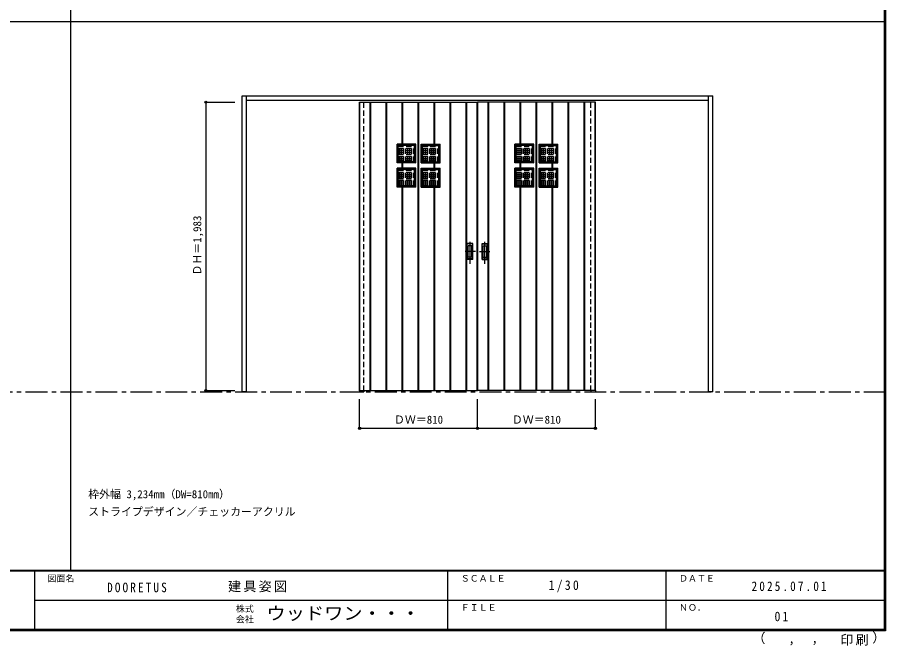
# Model space of a CAD drawing. Units: millimetres, scale not verified. Extents: x -6000 to 5700, y -4307 to 4260.
# Drawn here: x -267 to 5700, y -4307 to 12 of the extents above; entities that cross this region are included whole.
import ezdxf
from ezdxf.enums import TextEntityAlignment as Align

# ---------------------------------------------------------------- set-up
doc = ezdxf.new("R2010")
doc.units = ezdxf.units.MM
doc.header["$LTSCALE"] = 30
doc.header["$PDMODE"] = 32
doc.header["$PDSIZE"] = 15
doc.linetypes.add('CHAIN1', pattern=[8, 5, -1, 1, -1])
doc.linetypes.add('DASHED1', pattern=[1.8, 1.2, -0.6])
for name, color, linetype in [('0-1_通り芯', 7, 'CHAIN1'), ('0-2_扉', 7, 'Continuous'), ('0-3_仕上げ', 3, 'Continuous'), ('0-4_枠', 3, 'Continuous'), ('0-6_引手', 7, 'Continuous'), ('0-A_文字', 7, 'Continuous'), ('0-B_寸法', 7, 'Continuous'), ('0-C_ハッチ', 4, 'Continuous'), ('F-1_枠', 6, 'Continuous'), ('F-A_文字', 7, 'Continuous')]:
    doc.layers.add(name, color=color, linetype=linetype)
doc.styles.add('ＭＳ ゴシック', font='')
doc.styles.get('ＭＳ ゴシック').set_extended_font_data('MS Gothic')

msp = doc.modelspace()

# ---------------------------------------------------------------- linework, layer by layer
at = {"layer": '0-1_通り芯'}
msp.add_line((-5490, -2562.5), (5690, -2562.5), dxfattribs=at)
at = {"layer": '0-2_扉', "color": 4, "linetype": 'DASHED1'}
for p, q in [((2085, -2554.5), (2085, -557.5)), ((2115, -2554.5), (2115, -557.5)), ((3675, -2554.5), (3675, -557.5)), ((3705, -2554.5), (3705, -557.5))]:
    msp.add_line(p, q, dxfattribs=at)
at = {"layer": '0-2_扉', "color": 3}
for p, q in [((2085, -571), (2895, -571)), ((2085, -2554), (2085, -571)), ((3705, -571), (2895, -571)), ((3705, -2554), (3705, -571)), ((2085, -2554), (2895, -2554)), ((2085, -2554), (2085, -2562.5)), ((2085, -2562.5), (2115, -2562.5)), ((2115, -2554), (2115, -2562.5)), ((3675, -2554), (3675, -2562.5)), ((3675, -2562.5), (3705, -2562.5)), ((3705, -2554), (3705, -2562.5))]:
    msp.add_line(p, q, dxfattribs=at)
msp.add_lwpolyline([(3705, -2554), (2895, -2554), (2895, -571)], dxfattribs=at)
at = {"layer": '0-3_仕上げ'}
for p, q in [((2087, -2554), (2087, -571)), ((2158, -2554), (2158, -571)), ((2162, -2554), (2162, -571)), ((2268, -2554), (2268, -571)), ((2272, -2554), (2272, -571)), ((2378, -859), (2378, -571)), ((2382, -859), (2382, -571)), ((2488, -2554), (2488, -571)), ((2492, -2554), (2492, -571)), ((2598, -859), (2598, -571)), ((2602, -859), (2602, -571)), ((2708, -2554), (2708, -571)), ((2712, -2554), (2712, -571)), ((2818, -2554), (2818, -571)), ((2822, -2554), (2822, -571)), ((2893, -2554), (2893, -571)), ((2897, -2554), (2897, -571)), ((2968, -2554), (2968, -571)), ((2972, -2554), (2972, -571)), ((3078, -2554), (3078, -571)), ((3082, -2554), (3082, -571)), ((3188, -859), (3188, -571)), ((3192, -859), (3192, -571)), ((3298, -2554), (3298, -571)), ((3302, -2554), (3302, -571)), ((3408, -859), (3408, -571)), ((3412, -859), (3412, -571)), ((3518, -2554), (3518, -571)), ((3522, -2554), (3522, -571)), ((3628, -2554), (3628, -571)), ((3632, -2554), (3632, -571)), ((3703, -2554), (3703, -571)), ((2472, -859), (2342, -859)), ((2342, -989), (2342, -859)), ((2342, -859), (2351, -868)), ((2463, -868), (2351, -868)), ((2351, -980), (2351, -868)), ((2463, -868), (2472, -859)), ((2463, -980), (2463, -868)), ((2472, -989), (2472, -859)), ((2508, -859), (2638, -859)), ((2508, -989), (2508, -859)), ((2517, -868), (2508, -859)), ((2517, -868), (2629, -868)), ((2517, -980), (2517, -868)), ((2638, -859), (2629, -868)), ((2629, -980), (2629, -868)), ((2638, -989), (2638, -859)), ((3282, -859), (3152, -859)), ((3152, -989), (3152, -859)), ((3152, -859), (3161, -868)), ((3273, -868), (3161, -868)), ((3161, -980), (3161, -868)), ((3273, -868), (3282, -859)), ((3273, -980), (3273, -868)), ((3282, -989), (3282, -859)), ((3318, -859), (3448, -859)), ((3318, -989), (3318, -859)), ((3327, -868), (3318, -859)), ((3327, -868), (3439, -868)), ((3327, -980), (3327, -868)), ((3448, -859), (3439, -868)), ((3439, -980), (3439, -868)), ((3448, -989), (3448, -859)), ((2472, -989), (2342, -989)), ((2378, -1025), (2378, -989)), ((2382, -1025), (2382, -989)), ((2463, -980), (2472, -989)), ((2517, -980), (2508, -989)), ((2508, -989), (2638, -989)), ((2598, -1025), (2598, -989)), ((2602, -1025), (2602, -989)), ((3282, -989), (3152, -989)), ((3188, -1025), (3188, -989)), ((3192, -1025), (3192, -989)), ((3273, -980), (3282, -989)), ((3327, -980), (3318, -989)), ((3318, -989), (3448, -989)), ((3408, -1025), (3408, -989)), ((3412, -1025), (3412, -989)), ((2472, -1025), (2342, -1025)), ((2342, -1155), (2342, -1025)), ((2342, -1025), (2351, -1034)), ((2463, -1034), (2351, -1034)), ((2351, -1146), (2351, -1034)), ((2463, -1034), (2472, -1025)), ((2463, -1146), (2463, -1034)), ((2472, -1155), (2472, -1025)), ((2508, -1025), (2638, -1025)), ((2508, -1155), (2508, -1025)), ((2517, -1034), (2508, -1025)), ((2517, -1034), (2629, -1034)), ((2517, -1146), (2517, -1034)), ((2638, -1025), (2629, -1034)), ((2629, -1146), (2629, -1034)), ((2638, -1155), (2638, -1025)), ((3282, -1025), (3152, -1025)), ((3152, -1155), (3152, -1025)), ((3152, -1025), (3161, -1034)), ((3273, -1034), (3161, -1034)), ((3161, -1146), (3161, -1034)), ((3273, -1034), (3282, -1025)), ((3273, -1146), (3273, -1034)), ((3282, -1155), (3282, -1025)), ((3318, -1025), (3448, -1025)), ((3318, -1155), (3318, -1025)), ((3327, -1034), (3318, -1025)), ((3327, -1034), (3439, -1034)), ((3327, -1146), (3327, -1034)), ((3448, -1025), (3439, -1034)), ((3439, -1146), (3439, -1034)), ((3448, -1155), (3448, -1025)), ((2472, -1155), (2342, -1155)), ((2378, -2554), (2378, -1155)), ((2382, -2554), (2382, -1155)), ((2463, -1146), (2472, -1155)), ((2517, -1146), (2508, -1155)), ((2508, -1155), (2638, -1155)), ((2598, -2554), (2598, -1155)), ((2602, -2554), (2602, -1155)), ((3282, -1155), (3152, -1155)), ((3188, -2554), (3188, -1155)), ((3192, -2554), (3192, -1155)), ((3273, -1146), (3282, -1155)), ((3327, -1146), (3318, -1155)), ((3318, -1155), (3448, -1155)), ((3408, -2554), (3408, -1155)), ((3412, -2554), (3412, -1155))]:
    msp.add_line(p, q, dxfattribs=at)
at = {"layer": '0-3_仕上げ', "color": 7}
for p, q in [((2160, -2554), (2160, -571)), ((2270, -2554), (2270, -571)), ((2380, -859), (2380, -571)), ((2490, -2554), (2490, -571)), ((2600, -859), (2600, -571)), ((2710, -2554), (2710, -571)), ((2820, -2554), (2820, -571)), ((2970, -2554), (2970, -571)), ((3080, -2554), (3080, -571)), ((3190, -859), (3190, -571)), ((3300, -2554), (3300, -571)), ((3410, -859), (3410, -571)), ((3520, -2554), (3520, -571)), ((3630, -2554), (3630, -571)), ((2380, -1025), (2380, -989)), ((2600, -1025), (2600, -989)), ((3190, -1025), (3190, -989)), ((3410, -1025), (3410, -989)), ((2380, -2554), (2380, -1155)), ((2600, -2554), (2600, -1155)), ((3190, -2554), (3190, -1155)), ((3410, -2554), (3410, -1155))]:
    msp.add_line(p, q, dxfattribs=at)
at = {"layer": '0-3_仕上げ', "linetype": 'DASHED1'}
for p, q in [((2470, -861), (2344, -861)), ((2470, -987), (2470, -861)), ((2510, -861), (2636, -861)), ((2510, -987), (2510, -861)), ((3280, -861), (3154, -861)), ((3280, -987), (3280, -861)), ((3320, -861), (3446, -861)), ((3320, -987), (3320, -861)), ((2470, -1027), (2344, -1027)), ((2470, -1153), (2470, -1027)), ((2510, -1027), (2636, -1027)), ((2510, -1153), (2510, -1027)), ((3280, -1027), (3154, -1027)), ((3280, -1153), (3280, -1027)), ((3320, -1027), (3446, -1027)), ((3320, -1153), (3320, -1027))]:
    msp.add_line(p, q, dxfattribs=at)
for points in [[(2470, -987), (2344, -987), (2344, -861)], [(2510, -987), (2636, -987), (2636, -861)], [(3280, -987), (3154, -987), (3154, -861)], [(3320, -987), (3446, -987), (3446, -861)], [(2470, -1153), (2344, -1153), (2344, -1027)], [(2510, -1153), (2636, -1153), (2636, -1027)], [(3280, -1153), (3154, -1153), (3154, -1027)], [(3320, -1153), (3446, -1153), (3446, -1027)]]:
    msp.add_lwpolyline(points, dxfattribs=at)
at = {"layer": '0-3_仕上げ'}
for points in [[(2463, -980), (2351, -980), (2342, -989)], [(2517, -980), (2629, -980), (2638, -989)], [(3273, -980), (3161, -980), (3152, -989)], [(3327, -980), (3439, -980), (3448, -989)], [(2463, -1146), (2351, -1146), (2342, -1155)], [(2517, -1146), (2629, -1146), (2638, -1155)], [(3273, -1146), (3161, -1146), (3152, -1155)], [(3327, -1146), (3439, -1146), (3448, -1155)]]:
    msp.add_lwpolyline(points, dxfattribs=at)
at = {"layer": '0-4_枠'}
for p, q in [((1278, -2562.5), (1278, -527.5)), ((1278, -527.5), (4512, -527.5)), ((1308, -2562.5), (1308, -527.5)), ((4482, -2562.5), (4482, -527.5)), ((4512, -2562.5), (4512, -527.5)), ((1308, -557.5), (4482, -557.5)), ((1308, -2562.5), (1278, -2562.5)), ((4512, -2562.5), (4482, -2562.5))]:
    msp.add_line(p, q, dxfattribs=at)
at = {"layer": '0-6_引手'}
for p, q in [((2863, -1541.5), (2825, -1541.5)), ((2825, -1651.5), (2825, -1541.5)), ((2863, -1651.5), (2863, -1541.5)), ((2927, -1541.5), (2965, -1541.5)), ((2927, -1651.5), (2927, -1541.5)), ((2965, -1651.5), (2965, -1541.5)), ((2856.5, -1557.5), (2831.5, -1557.5)), ((2831.5, -1635.5), (2831.5, -1557.5)), ((2856.5, -1635.5), (2856.5, -1557.5)), ((2933.5, -1557.5), (2958.5, -1557.5)), ((2933.5, -1635.5), (2933.5, -1557.5)), ((2958.5, -1635.5), (2958.5, -1557.5)), ((2863, -1651.5), (2825, -1651.5)), ((2856.5, -1635.5), (2831.5, -1635.5)), ((2927, -1651.5), (2965, -1651.5)), ((2933.5, -1635.5), (2958.5, -1635.5))]:
    msp.add_line(p, q, dxfattribs=at)
at = {"layer": '0-6_引手', "linetype": 'DASHED1'}
for p, q in [((2828, -1647.5), (2828, -1545.5)), ((2962, -1647.5), (2962, -1545.5)), ((2860, -1647.5), (2828, -1647.5)), ((2930, -1647.5), (2962, -1647.5))]:
    msp.add_line(p, q, dxfattribs=at)
at = {"layer": '0-6_引手', "linetype": 'CHAIN1'}
for p, q in [((2844, -1681.73), (2844, -1510.88)), ((2946, -1681.73), (2946, -1510.88)), ((2882.07, -1596.5), (2809.56, -1596.5)), ((2907.93, -1596.5), (2980.43, -1596.5))]:
    msp.add_line(p, q, dxfattribs=at)
at = {"layer": '0-6_引手', "linetype": 'DASHED1'}
for points in [[(2860, -1647.5), (2860, -1545.5), (2828, -1545.5)], [(2930, -1647.5), (2930, -1545.5), (2962, -1545.5)]]:
    msp.add_lwpolyline(points, dxfattribs=at)
at = {"layer": '0-B_寸法', "color": 4}
for p, q in [((1028, -571), (1228, -571)), ((1028, -571), (1028, -2554)), ((1028, -2554), (1228, -2554)), ((2085, -2812.5), (2085, -2612.5)), ((2895, -2812.5), (2895, -2612.5)), ((3705, -2812.5), (3705, -2612.5)), ((2085, -2812.5), (3705, -2812.5))]:
    msp.add_line(p, q, dxfattribs=at)
at = {"layer": '0-B_寸法'}
for p in [(1028, -571), (1028, -2554), (2085, -2812.5), (2895, -2812.5), (3705, -2812.5)]:
    msp.add_point(p, dxfattribs=at)
at = {"layer": '0-C_ハッチ', "linetype": 'DASHED1'}
for p, q in [((2351, -874.5), (2463, -874.5)), ((2351, -875.5), (2463, -875.5)), ((2351, -888.5), (2463, -888.5)), ((2351, -889.5), (2463, -889.5)), ((2357.5, -980), (2357.5, -868)), ((2358.5, -980), (2358.5, -868)), ((2371.5, -980), (2371.5, -868)), ((2372.5, -980), (2372.5, -868)), ((2385.5, -980), (2385.5, -868)), ((2386.5, -980), (2386.5, -868)), ((2399.5, -980), (2399.5, -868)), ((2400.5, -980), (2400.5, -868)), ((2413.5, -980), (2413.5, -868)), ((2414.5, -980), (2414.5, -868)), ((2427.5, -980), (2427.5, -868)), ((2428.5, -980), (2428.5, -868)), ((2441.5, -980), (2441.5, -868)), ((2442.5, -980), (2442.5, -868)), ((2455.5, -980), (2455.5, -868)), ((2456.5, -980), (2456.5, -868)), ((2517, -874.5), (2629, -874.5)), ((2517, -875.5), (2629, -875.5)), ((2517, -888.5), (2629, -888.5)), ((2517, -889.5), (2629, -889.5)), ((2523.5, -980), (2523.5, -868)), ((2524.5, -980), (2524.5, -868)), ((2537.5, -980), (2537.5, -868)), ((2538.5, -980), (2538.5, -868)), ((2551.5, -980), (2551.5, -868)), ((2552.5, -980), (2552.5, -868)), ((2565.5, -980), (2565.5, -868)), ((2566.5, -980), (2566.5, -868)), ((2579.5, -980), (2579.5, -868)), ((2580.5, -980), (2580.5, -868)), ((2593.5, -980), (2593.5, -868)), ((2594.5, -980), (2594.5, -868)), ((2607.5, -980), (2607.5, -868)), ((2608.5, -980), (2608.5, -868)), ((2621.5, -980), (2621.5, -868)), ((2622.5, -980), (2622.5, -868)), ((3161, -874.5), (3273, -874.5)), ((3161, -875.5), (3273, -875.5)), ((3161, -888.5), (3273, -888.5)), ((3161, -889.5), (3273, -889.5)), ((3167.5, -980), (3167.5, -868)), ((3168.5, -980), (3168.5, -868)), ((3181.5, -980), (3181.5, -868)), ((3182.5, -980), (3182.5, -868)), ((3195.5, -980), (3195.5, -868)), ((3196.5, -980), (3196.5, -868)), ((3209.5, -980), (3209.5, -868)), ((3210.5, -980), (3210.5, -868)), ((3223.5, -980), (3223.5, -868)), ((3224.5, -980), (3224.5, -868)), ((3237.5, -980), (3237.5, -868)), ((3238.5, -980), (3238.5, -868)), ((3251.5, -980), (3251.5, -868)), ((3252.5, -980), (3252.5, -868)), ((3265.5, -980), (3265.5, -868)), ((3266.5, -980), (3266.5, -868)), ((3327, -874.5), (3439, -874.5)), ((3327, -875.5), (3439, -875.5)), ((3327, -888.5), (3439, -888.5)), ((3327, -889.5), (3439, -889.5)), ((3333.5, -980), (3333.5, -868)), ((3334.5, -980), (3334.5, -868)), ((3347.5, -980), (3347.5, -868)), ((3348.5, -980), (3348.5, -868)), ((3361.5, -980), (3361.5, -868)), ((3362.5, -980), (3362.5, -868)), ((3375.5, -980), (3375.5, -868)), ((3376.5, -980), (3376.5, -868)), ((3389.5, -980), (3389.5, -868)), ((3390.5, -980), (3390.5, -868)), ((3403.5, -980), (3403.5, -868)), ((3404.5, -980), (3404.5, -868)), ((3417.5, -980), (3417.5, -868)), ((3418.5, -980), (3418.5, -868)), ((3431.5, -980), (3431.5, -868)), ((3432.5, -980), (3432.5, -868)), ((2351, -902.5), (2463, -902.5)), ((2351, -903.5), (2463, -903.5)), ((2351, -916.5), (2463, -916.5)), ((2351, -917.5), (2463, -917.5)), ((2351, -930.5), (2463, -930.5)), ((2351, -931.5), (2463, -931.5)), ((2351, -944.5), (2463, -944.5)), ((2351, -945.5), (2463, -945.5)), ((2517, -902.5), (2629, -902.5)), ((2517, -903.5), (2629, -903.5)), ((2517, -916.5), (2629, -916.5)), ((2517, -917.5), (2629, -917.5)), ((2517, -930.5), (2629, -930.5)), ((2517, -931.5), (2629, -931.5)), ((2517, -944.5), (2629, -944.5)), ((2517, -945.5), (2629, -945.5)), ((3161, -902.5), (3273, -902.5)), ((3161, -903.5), (3273, -903.5)), ((3161, -916.5), (3273, -916.5)), ((3161, -917.5), (3273, -917.5)), ((3161, -930.5), (3273, -930.5)), ((3161, -931.5), (3273, -931.5)), ((3161, -944.5), (3273, -944.5)), ((3161, -945.5), (3273, -945.5)), ((3327, -902.5), (3439, -902.5)), ((3327, -903.5), (3439, -903.5)), ((3327, -916.5), (3439, -916.5)), ((3327, -917.5), (3439, -917.5)), ((3327, -930.5), (3439, -930.5)), ((3327, -931.5), (3439, -931.5)), ((3327, -944.5), (3439, -944.5)), ((3327, -945.5), (3439, -945.5)), ((2351, -958.5), (2463, -958.5)), ((2351, -959.5), (2463, -959.5)), ((2351, -972.5), (2463, -972.5)), ((2351, -973.5), (2463, -973.5)), ((2517, -958.5), (2629, -958.5)), ((2517, -959.5), (2629, -959.5)), ((2517, -972.5), (2629, -972.5)), ((2517, -973.5), (2629, -973.5)), ((3161, -958.5), (3273, -958.5)), ((3161, -959.5), (3273, -959.5)), ((3161, -972.5), (3273, -972.5)), ((3161, -973.5), (3273, -973.5)), ((3327, -958.5), (3439, -958.5)), ((3327, -959.5), (3439, -959.5)), ((3327, -972.5), (3439, -972.5)), ((3327, -973.5), (3439, -973.5)), ((2351, -1040.5), (2463, -1040.5)), ((2351, -1041.5), (2463, -1041.5)), ((2351, -1054.5), (2463, -1054.5)), ((2351, -1055.5), (2463, -1055.5)), ((2351, -1068.5), (2463, -1068.5)), ((2351, -1069.5), (2463, -1069.5)), ((2357.5, -1146), (2357.5, -1034)), ((2358.5, -1146), (2358.5, -1034)), ((2371.5, -1146), (2371.5, -1034)), ((2372.5, -1146), (2372.5, -1034)), ((2385.5, -1146), (2385.5, -1034)), ((2386.5, -1146), (2386.5, -1034)), ((2399.5, -1146), (2399.5, -1034)), ((2400.5, -1146), (2400.5, -1034)), ((2413.5, -1146), (2413.5, -1034)), ((2414.5, -1146), (2414.5, -1034)), ((2427.5, -1146), (2427.5, -1034)), ((2428.5, -1146), (2428.5, -1034)), ((2441.5, -1146), (2441.5, -1034)), ((2442.5, -1146), (2442.5, -1034)), ((2455.5, -1146), (2455.5, -1034)), ((2456.5, -1146), (2456.5, -1034)), ((2517, -1040.5), (2629, -1040.5)), ((2517, -1041.5), (2629, -1041.5)), ((2517, -1054.5), (2629, -1054.5)), ((2517, -1055.5), (2629, -1055.5)), ((2517, -1068.5), (2629, -1068.5)), ((2517, -1069.5), (2629, -1069.5)), ((2523.5, -1146), (2523.5, -1034)), ((2524.5, -1146), (2524.5, -1034)), ((2537.5, -1146), (2537.5, -1034)), ((2538.5, -1146), (2538.5, -1034)), ((2551.5, -1146), (2551.5, -1034)), ((2552.5, -1146), (2552.5, -1034)), ((2565.5, -1146), (2565.5, -1034)), ((2566.5, -1146), (2566.5, -1034)), ((2579.5, -1146), (2579.5, -1034)), ((2580.5, -1146), (2580.5, -1034)), ((2593.5, -1146), (2593.5, -1034)), ((2594.5, -1146), (2594.5, -1034)), ((2607.5, -1146), (2607.5, -1034)), ((2608.5, -1146), (2608.5, -1034)), ((2621.5, -1146), (2621.5, -1034)), ((2622.5, -1146), (2622.5, -1034)), ((3161, -1040.5), (3273, -1040.5)), ((3161, -1041.5), (3273, -1041.5)), ((3161, -1054.5), (3273, -1054.5)), ((3161, -1055.5), (3273, -1055.5)), ((3161, -1068.5), (3273, -1068.5)), ((3161, -1069.5), (3273, -1069.5)), ((3167.5, -1146), (3167.5, -1034)), ((3168.5, -1146), (3168.5, -1034)), ((3181.5, -1146), (3181.5, -1034)), ((3182.5, -1146), (3182.5, -1034)), ((3195.5, -1146), (3195.5, -1034)), ((3196.5, -1146), (3196.5, -1034)), ((3209.5, -1146), (3209.5, -1034)), ((3210.5, -1146), (3210.5, -1034)), ((3223.5, -1146), (3223.5, -1034)), ((3224.5, -1146), (3224.5, -1034)), ((3237.5, -1146), (3237.5, -1034)), ((3238.5, -1146), (3238.5, -1034)), ((3251.5, -1146), (3251.5, -1034)), ((3252.5, -1146), (3252.5, -1034)), ((3265.5, -1146), (3265.5, -1034)), ((3266.5, -1146), (3266.5, -1034)), ((3327, -1040.5), (3439, -1040.5)), ((3327, -1041.5), (3439, -1041.5)), ((3327, -1054.5), (3439, -1054.5)), ((3327, -1055.5), (3439, -1055.5)), ((3327, -1068.5), (3439, -1068.5)), ((3327, -1069.5), (3439, -1069.5)), ((3333.5, -1146), (3333.5, -1034)), ((3334.5, -1146), (3334.5, -1034)), ((3347.5, -1146), (3347.5, -1034)), ((3348.5, -1146), (3348.5, -1034)), ((3361.5, -1146), (3361.5, -1034)), ((3362.5, -1146), (3362.5, -1034)), ((3375.5, -1146), (3375.5, -1034)), ((3376.5, -1146), (3376.5, -1034)), ((3389.5, -1146), (3389.5, -1034)), ((3390.5, -1146), (3390.5, -1034)), ((3403.5, -1146), (3403.5, -1034)), ((3404.5, -1146), (3404.5, -1034)), ((3417.5, -1146), (3417.5, -1034)), ((3418.5, -1146), (3418.5, -1034)), ((3431.5, -1146), (3431.5, -1034)), ((3432.5, -1146), (3432.5, -1034)), ((2351, -1082.5), (2463, -1082.5)), ((2351, -1083.5), (2463, -1083.5)), ((2351, -1096.5), (2463, -1096.5)), ((2351, -1097.5), (2463, -1097.5)), ((2351, -1110.5), (2463, -1110.5)), ((2351, -1111.5), (2463, -1111.5)), ((2351, -1124.5), (2463, -1124.5)), ((2351, -1125.5), (2463, -1125.5)), ((2517, -1082.5), (2629, -1082.5)), ((2517, -1083.5), (2629, -1083.5)), ((2517, -1096.5), (2629, -1096.5)), ((2517, -1097.5), (2629, -1097.5)), ((2517, -1110.5), (2629, -1110.5)), ((2517, -1111.5), (2629, -1111.5)), ((2517, -1124.5), (2629, -1124.5)), ((2517, -1125.5), (2629, -1125.5)), ((3161, -1082.5), (3273, -1082.5)), ((3161, -1083.5), (3273, -1083.5)), ((3161, -1096.5), (3273, -1096.5)), ((3161, -1097.5), (3273, -1097.5)), ((3161, -1110.5), (3273, -1110.5)), ((3161, -1111.5), (3273, -1111.5)), ((3161, -1124.5), (3273, -1124.5)), ((3161, -1125.5), (3273, -1125.5)), ((3327, -1082.5), (3439, -1082.5)), ((3327, -1083.5), (3439, -1083.5)), ((3327, -1096.5), (3439, -1096.5)), ((3327, -1097.5), (3439, -1097.5)), ((3327, -1110.5), (3439, -1110.5)), ((3327, -1111.5), (3439, -1111.5)), ((3327, -1124.5), (3439, -1124.5)), ((3327, -1125.5), (3439, -1125.5)), ((2351, -1138.5), (2463, -1138.5)), ((2351, -1139.5), (2463, -1139.5)), ((2517, -1138.5), (2629, -1138.5)), ((2517, -1139.5), (2629, -1139.5)), ((3161, -1138.5), (3273, -1138.5)), ((3161, -1139.5), (3273, -1139.5)), ((3327, -1138.5), (3439, -1138.5)), ((3327, -1139.5), (3439, -1139.5))]:
    msp.add_line(p, q, dxfattribs=at)
at = {"layer": 'F-1_枠'}
for p, q in [((100, -3790), (100, 4175)), ((5690, 4175), (5690, -4205)), ((5695, 4175), (5695, -4205)), ((5700, 4175), (5700, -4205)), ((-6000, -15.5), (5700, -15.5)), ((5700, -3790), (-6000, -3790)), ((5700, -3795), (-6000, -3795)), ((-150, -3795), (-150, -4195)), ((2690, -3795), (2690, -4195)), ((4190, -3795), (4190, -4195)), ((-150, -3995), (5690, -3995.01)), ((5700, -4195), (-6000, -4195)), ((5700, -4200), (-6000, -4200)), ((5700, -4205), (-6000, -4205))]:
    msp.add_line(p, q, dxfattribs=at)

# ---------------------------------------------------------------- texts
at = {"layer": '0-A_文字', "style": 'ＭＳ ゴシック'}
for s, p in [('枠外幅 3,234mm（DW=810mm）', (220, -3310)), ('ストライプデザイン／チェッカーアクリル', (220, -3430))]:
    msp.add_text(s, height=54.99, dxfattribs=at).set_placement(p, align=Align.BOTTOM_LEFT)
at = {"layer": '0-B_寸法', "style": 'ＭＳ ゴシック'}
msp.add_text('ＤＨ＝1,983', height=54.99, rotation=90, dxfattribs=at).set_placement((1013, -1762.75), align=Align.BOTTOM_LEFT)
for p in [(2321.25, -2797.5), (3131.25, -2797.5)]:
    msp.add_text('ＤＷ＝810', height=54.99, dxfattribs=at).set_placement(p, align=Align.BOTTOM_LEFT)
at = {"layer": 'F-A_文字', "style": 'ＭＳ ゴシック'}
for s, height, p in [('図面名', 43.99, (-60, -3880)), ('ＳＣＡＬＥ', 43.99, (2780, -3880)), ('ＤＡＴＥ', 43.99, (4280, -3880)), ('株式', 43.99, (1235, -4089)), ('ＦＩＬＥ', 43.99, (2780, -4080)), ('ＮＯ．', 43.99, (4280, -4080)), ('会社', 43.99, (1235, -4161)), ('（', 65.98, (4784.03, -4308.31)), ('）', 65.98, (5608.4, -4304.13)), (',', 65.98, (5031.28, -4308.31)), (',', 65.98, (5190.2, -4305.53))]:
    msp.add_text(s, height=height, dxfattribs=at).set_placement(p, align=Align.BOTTOM_LEFT)
at = {"layer": 'F-A_文字', "style": 'ＭＳ ゴシック', "width": 1.1}
msp.add_text('ウッドワン・・・', height=87.98, dxfattribs=at).set_placement((1445, -4155), align=Align.BOTTOM_LEFT)
at = {"layer": 'F-A_文字', "char_height": 65.98, "attachment_point": 7, "style": 'ＭＳ ゴシック'}
for s, insert in [('\\T1.39;\\W0.85;DOORETUS', (350, -3940.79)), ('\\T1.17;建具姿図', (1180.42, -3940)), ('\\T1.38;\\W0.9;1/30', (3383.75, -3940)), ('\\T1.39;\\W0.85;2025.07.01', (4778.75, -3932.5)), ('\\T1.36;\\W0.9;01', (4936.25, -4140)), ('\\T1.17;印刷', (5388.15, -4306.92))]:
    msp.add_mtext(s, dxfattribs=dict(at, insert=insert))

doc.saveas('drawing.dxf')
